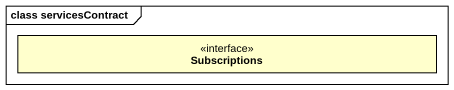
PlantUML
@startuml
mainframe class servicesContract
hide circle
hide empty members
interface Subscriptions
@enduml
